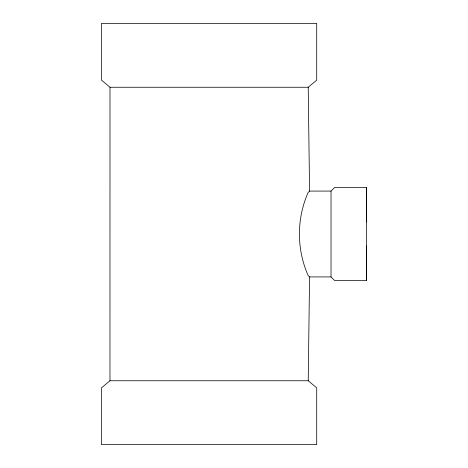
<?xml version="1.0" encoding="UTF-8"?>
<svg xmlns="http://www.w3.org/2000/svg" width="468" height="468" viewBox="0 0 468 468"><rect width="100%" height="100%" fill="white"/><g stroke="black" fill="none" stroke-linecap="round" stroke-linejoin="round"><path stroke-width="0.7" d="M109.98 380.747L308.231 380.747L316.713 387.843L316.713 444.6L101.497 444.6L101.497 387.843L109.98 380.747L109.992 87.253L101.497 80.157L101.497 23.4L316.713 23.4L316.713 80.157L308.219 87.253L109.992 87.253M366.502 280.502L366.502 187.498L334.573 187.498L331.028 191.079L331.028 276.921L334.573 280.502L366.502 280.502L366.502 246.033M366.502 221.967L366.502 187.498M308.231 380.747L309.559 276.921L308.096 275.459C296.542 249.087 296.542 218.913 308.096 192.541L309.559 191.079L331.028 191.079M309.559 276.921L331.028 276.921M308.219 87.253L309.559 191.079"/></g></svg>
